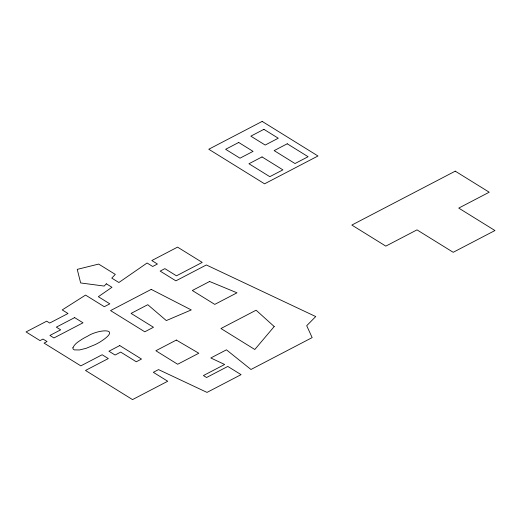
<?xml version="1.0" encoding="UTF-8"?>
<svg xmlns="http://www.w3.org/2000/svg" width="521" height="521" viewBox="0 0 521 521"><rect width="100%" height="100%" fill="white"/><g stroke="black" fill="none" stroke-linecap="round" stroke-linejoin="round"><path stroke-width="0.78" d="M72.94 347.735L73.005 348.855L74.262 349.884L79.557 349.962L86.252 348.275L95.187 344.602A77.427 44.077 2.9 0 0 99.921 342.056C123.438 327.24 98.222 329.135 87.528 336.234A77.427 44.077 2.9 0 0 82.8 338.774C79.153 341.196 74.705 343.495 72.94 347.735M274.202 326.543L254.808 349.5L220.956 328.523L256.104 310.203L274.202 326.543M106.336 283.808L104.187 286.068L80.657 282.955L77.238 269.37L98.645 264.082L115.304 274.404L111.768 278.11L118.879 282.512L147.098 263.007L152.699 266.478L157.42 264.017L151.819 260.546L177.557 247.13L202.207 262.402L176.463 275.817L164.883 268.641L160.168 271.102L175.883 280.845L206.349 264.961L315.739 316.566L306.7 325.697L312.151 337.601L250.979 369.487L226.44 349.825L210.803 357.973L224.655 364.485L203.411 375.556L206.563 377.51L227.807 366.439L241.067 374.651L207.013 392.404L158.534 369.604L153.324 372.32L167.729 381.242L132.529 399.594L85.496 370.451L108.309 358.565L102.149 354.749L80.814 365.872L44.07 343.105L47.04 341.555L43.002 339.054L40.032 340.604L26.05 331.936L46.695 321.177L49.71 323.046L68.004 313.505L62.22 309.923L85.548 295.094L104.304 306.713L109.827 303.834L98.339 296.709L111.963 287.292L106.336 283.808M262.18 121.406L208.771 149.247L264.577 183.828L317.986 155.987L262.18 121.406M238.709 142.474L225.626 149.299L239.979 158.189L253.063 151.37L238.709 142.474M263.913 129.338L250.829 136.157L265.182 145.053L278.266 138.228L263.913 129.338M262.037 156.925L248.947 163.75L269.813 176.678L282.903 169.859L262.037 156.925M287.24 143.789L274.15 150.608L295.016 163.542L308.106 156.717L287.24 143.789M74.633 317.615L56.34 327.149L60.677 329.839L49.918 335.446L53.956 337.947L83.008 322.805L74.633 317.615M151.227 289.383L110.55 310.588L144.786 331.799L153.467 327.273L131.084 313.401L147.775 304.7L166.323 320.571L191.272 309.93L151.227 289.383M209.605 281.49L192.327 290.497L214.763 304.394L236.996 292.809L209.605 281.49M119.752 345.573L108.928 351.219L115.082 355.029L120.703 352.105L136.3 361.769L141.504 359.054L119.752 345.573M455.243 171.162L351.838 225.065L385.814 246.12L416.995 229.865L453.198 252.301L494.95 230.536L458.74 208.1L489.219 192.216L455.243 171.162M176.332 340.07L155.864 350.744L177.674 364.257L198.807 353.238L176.332 340.07"/></g></svg>
